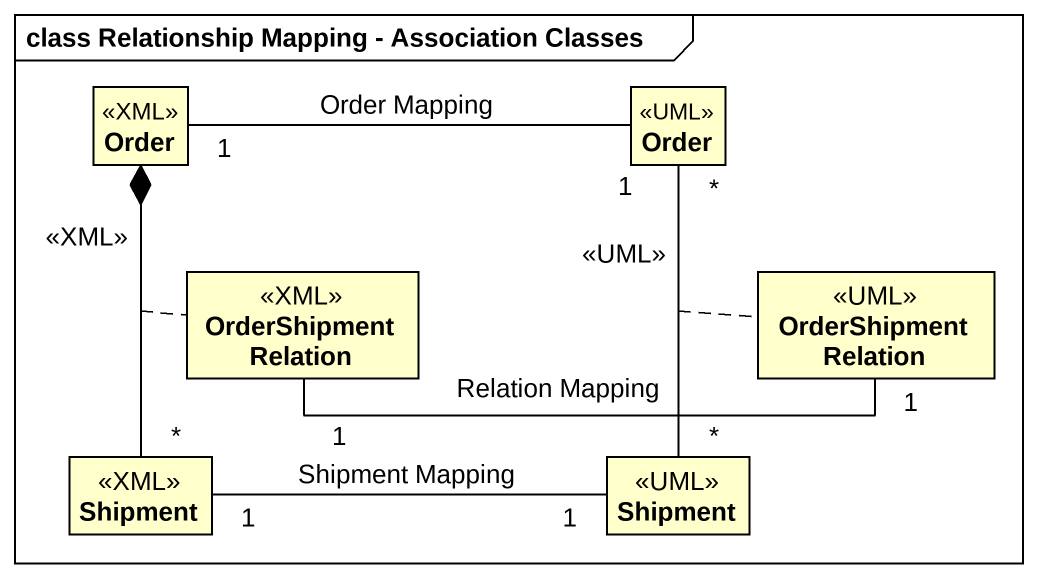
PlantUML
@startuml
mainframe class Relationship Mapping - Association Classes
hide circle
hide empty members
class Order <<XML>>
class "Order" as Order_2 <<UML>>
class "OrderShipment Relation" as OrderShipment_Relation <<XML>>
class "OrderShipment Relation" as OrderShipment_Relation_2 <<UML>>
class Shipment <<XML>>
class "Shipment" as Shipment_2 <<UML>>
Order "1" -right- "1" Order_2 : Order Mapping
Order *-- "*" Shipment : <<XML>>
(Order, Shipment) .. OrderShipment_Relation
Order_2 "*" -- "*" Shipment_2 : <<UML>>
(Order_2, Shipment_2) .. OrderShipment_Relation_2
OrderShipment_Relation "1" -right- "1" OrderShipment_Relation_2 : Relation Mapping
Shipment "1" -right- "1" Shipment_2 : Shipment Mapping
@enduml
